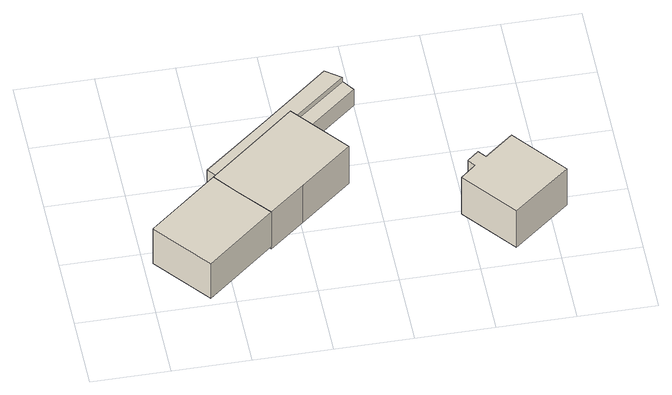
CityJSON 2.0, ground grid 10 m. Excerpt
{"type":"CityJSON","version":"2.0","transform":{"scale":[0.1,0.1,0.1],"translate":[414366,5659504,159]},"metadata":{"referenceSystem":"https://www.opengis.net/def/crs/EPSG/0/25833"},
"CityObjects":{
"building1":{"type":"Building","attributes":{"Dachtyp_tdc":"tdcFreeFormRoof","Gemeindeschluessel":14612000,"Dachneigung":42.79,"QualitaetDacherkennung":84,"Geometrietyp2DReferenz":"3000","measuredHeight":8.49,"function":"31001_9998","roofType":"5000"},"geometry":[{"type":"Solid","lod":"1","boundaries":[[[[0,1,2,3,4]],[[5,6,7,8,9]],[[4,6,5,0]],[[3,7,6,4]],[[2,8,7,3]],[[1,9,8,2]],[[0,5,9,1]]]]}]},
"building2":{"type":"Building","attributes":{"Dachtyp_tdc":"tdcFreeFormRoof","Gemeindeschluessel":14612000,"Dachneigung":43.29,"QualitaetDacherkennung":81,"Geometrietyp2DReferenz":"3000","measuredHeight":8.91,"function":"31001_9998","roofType":"5000"},"geometry":[{"type":"Solid","lod":"1","boundaries":[[[[10,4,3,2,11,12,13]],[[14,15,16,17,18,19,20]],[[13,15,14,10]],[[12,16,15,13]],[[11,17,16,12]],[[2,18,17,11]],[[3,19,18,2]],[[4,20,19,3]],[[10,14,20,4]]]]}]},
"building3":{"type":"Building","attributes":{"Gemeindeschluessel":14612000,"Geometrietyp2DReferenz":"3000","function":"31001_9998","roofType":"9999"},"children":["building3-1","building3-2"]},
"building3-1":{"type":"BuildingPart","attributes":{"Dachtyp_tdc":"tdcFreeFormRoof","Dachneigung":44.44,"QualitaetDacherkennung":19,"Geometrietyp2DReferenz":"3000","measuredHeight":4.07,"roofType":"5000"},"parents":["building3"],"geometry":[{"type":"Solid","lod":"1","boundaries":[[[[21,22,23,24,25,26]],[[27,28,29,30,31,32]],[[26,28,27,21]],[[25,29,28,26]],[[24,30,29,25]],[[23,31,30,24]],[[22,32,31,23]],[[21,27,32,22]]]]}]},
"building3-2":{"type":"BuildingPart","attributes":{"Dachtyp_tdc":"tdcPolyFlatRoof","Dachneigung":9.65,"QualitaetDacherkennung":52,"Geometrietyp2DReferenz":"3000","measuredHeight":2.94,"roofType":"2100"},"parents":["building3"],"geometry":[{"type":"Solid","lod":"1","boundaries":[[[[33,34,35,36,37]],[[30,38,39,40,31]],[[37,30,31,33]],[[36,38,30,37]],[[35,39,38,36]],[[34,40,39,35]],[[33,31,40,34]]]]}]},
"building4":{"type":"Building","attributes":{"Dachtyp_tdc":"tdcTentRoof","Gemeindeschluessel":14612000,"Dachneigung":43.15,"QualitaetDacherkennung":57,"Geometrietyp2DReferenz":"3000","measuredHeight":9.25,"function":"31001_9998","roofType":"3500"},"geometry":[{"type":"Solid","lod":"1","boundaries":[[[[41,42,43,44,45,46,47,48]],[[49,50,51,52,53,54,55,56]],[[48,50,49,41]],[[47,51,50,48]],[[46,52,51,47]],[[45,53,52,46]],[[44,54,53,45]],[[43,55,54,44]],[[42,56,55,43]],[[41,49,56,42]]]]}]}
},
"vertices":[
[10,74,75],[68,3,75],[156,75,75],[121,117,75],[98,146,75],[10,74,15],[98,146,15],[121,117,15],[156,75,15],[68,3,15],
[169,204,75],[202,112,75],[269,166,75],[210,238,75],[169,204,11],[210,238,11],[269,166,11],[202,112,11],[156,75,11],[121,117,11],[98,146,11],
[99,192,40],[113,174,40],[196,241,40],[289,315,40],[269,330,40],[182,259,40],[99,192,6],[182,259,6],[269,330,6],[289,315,6],[196,241,6],[113,174,6],
[196,241,33],[226,265,33],[238,249,33],[300,299,33],[289,315,33],[300,299,6],[238,249,6],[226,265,6],
[520,77,79],[465,145,79],[428,115,79],[420,125,79],[405,113,79],[412,103,79],[392,86,79],[447,18,79],[520,77,16],[447,18,16],[392,86,16],[412,103,16],[405,113,16],[420,125,16],[428,115,16],[465,145,16]
]}
